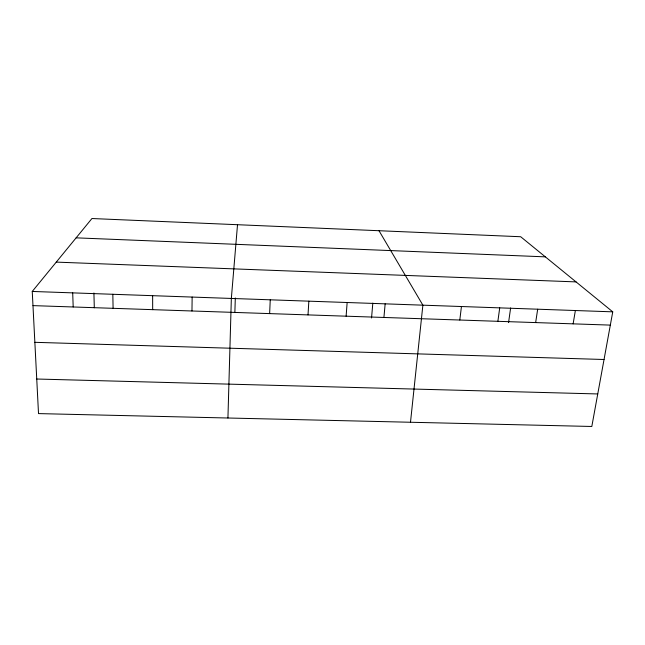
<?xml version="1.0" encoding="UTF-8"?>
<svg xmlns="http://www.w3.org/2000/svg" width="645" height="645" viewBox="0 0 645 645"><rect width="100%" height="100%" fill="white"/><g stroke="black" fill="none" stroke-linecap="round" stroke-linejoin="round"><path stroke-width="0.97" d="M191.968 310.979L192.145 297.063M227.935 418.008L231.345 298.442L237.513 224.71M234.869 312.535L235.304 297.966M269.634 313.599L270.247 299.812M308.02 314.897L308.842 301.167M346.115 316.187L347.147 302.513M371.544 317.993L372.818 303.102M383.92 317.461L385.154 303.843M410.494 422.249L422.878 305.174L379.002 230.717M459.804 320.025L461.441 306.528M497.875 321.307L499.714 307.867M508.558 322.605L510.63 307.947M535.648 322.581L537.68 309.205M573.131 323.846L575.364 310.527M612.75 311.841L591.812 426.474L38.515 413.598L32.25 291.451L91.937 218.526L520.684 236.739L612.75 311.841L32.25 291.451M36.741 379.018L597.746 393.95M34.854 342.318L604.043 359.499M32.976 305.617L610.331 325.104M56.26 262.112L576.05 281.897M76.126 237.844L545.347 256.855M72.7 292.87L73.191 306.972M93.912 292.991L94.307 307.786M112.827 294.281L113.093 308.318M152.639 295.676L152.68 309.656"/></g></svg>
